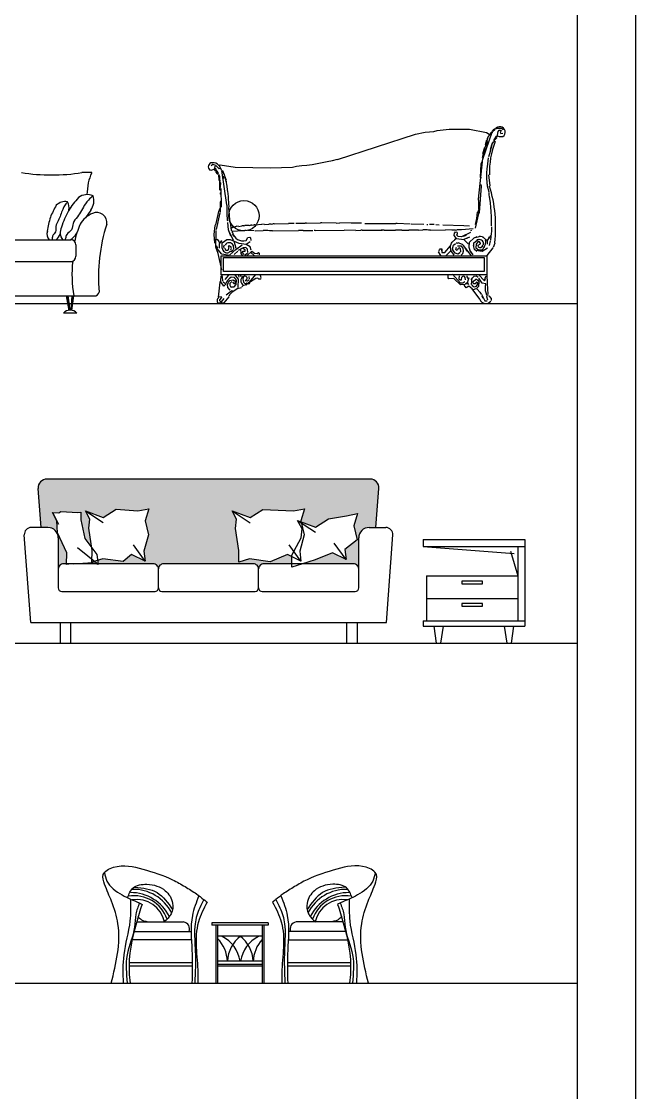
# Model space of a CAD drawing. Header units: inches. Extents: x 11 to 53.5, y 7.4 to 32.2.
# Drawn here: x 49.96 to 53.52, y 13.56 to 19.76 of the extents above; entities that cross this region are included whole.
import ezdxf

# ---------------------------------------------------------------- set-up
doc = ezdxf.new("R2010")
doc.units = ezdxf.units.IN
doc.header["$MEASUREMENT"] = 0
for name, color, linetype in [('02', 2, 'Continuous'), ('1', 1, 'Continuous'), ('8', 8, 'Continuous'), ('kadrbm', 4, 'Continuous')]:
    doc.layers.add(name, color=color, linetype=linetype)

# ---------------------------------------------------------------- blocks, each defined once
blk = doc.blocks.new('kadrbm')
at = {"layer": 'kadrbm', "color": 4}
blk.add_lwpolyline([(0, 0), (0, 24.7972), (21, 24.7972), (21, 0), (0, 0)], close=True, dxfattribs=at)
blk.add_lwpolyline([(20.6631, 0.3257), (20.6631, 24.4603), (0.3369, 24.4603), (0.3369, 0.3257), (20.6631, 0.3257)], dxfattribs=at)

msp = doc.modelspace()

# ---------------------------------------------------------------- hatches: boundary and pattern name
at = {"layer": '8'}
h = msp.add_hatch(dxfattribs=at)
h.set_pattern_fill('ANSI35,_O', color=256, scale=0.08)
h.set_pattern_definition([(45, (-37.314367, 23.850211), (-0.0141421356, 0.0141421356), []), (45, (-37.300225, 23.850211), (-0.0141421356, 0.0141421356), [0.025, -0.005, 0, -0.005])])
h.paths.add_polyline_path([(51.1852, 16.9236), (51.2885, 16.8841), (51.3634, 16.9323), (51.5405, 16.9229), (51.6046, 16.9354), (51.5825, 16.8648), (51.5834, 16.8612), (51.6677, 16.829), (51.7425, 16.8772), (51.8473, 16.8953), (51.9114, 16.9078), (51.8893, 16.8372), (51.9086, 16.7565), (51.838, 16.7008), (51.8456, 16.6427), (51.7669, 16.6814), (51.6668, 16.6394), (51.592, 16.6177), (51.59, 16.6171), (51.8882, 16.6171, -0.414214), (51.9182, 16.5871), (51.9182, 16.7671, -0.414214), (51.9782, 16.8271), (52.0182, 16.8271), (52.035, 17.0537, 0.434182), (51.9851, 17.1071), (50.1114, 17.1071, 0.434182), (50.0615, 17.0537), (50.0782, 16.8271), (50.1182, 16.8271, -0.414214), (50.1782, 16.7671), (50.1782, 16.5871, -0.414214), (50.2082, 16.6171), (50.2263, 16.6171), (50.2271, 16.681), (50.1741, 16.797), (50.1694, 16.8652), (50.1436, 16.9143), (50.1819, 16.9112), (50.1937, 16.9198), (50.2909, 16.9148), (50.3087, 16.9163), (50.3087, 16.8723), (50.3312, 16.7635), (50.3713, 16.7107), (50.355, 16.8224), (50.3608, 16.8749), (50.3349, 16.924), (50.4383, 16.8846), (50.5132, 16.9327), (50.6386, 16.9233), (50.7027, 16.9358), (50.6806, 16.8652), (50.7, 16.7845), (50.6741, 16.6909), (50.6817, 16.6328), (50.603, 16.6715), (50.5546, 16.6295), (50.4351, 16.6457), (50.4057, 16.6366), (50.4083, 16.6171), (50.7282, 16.6171, -0.414214), (50.7582, 16.5871, -0.414214), (50.7882, 16.6171), (51.3082, 16.6171, -0.414214), (51.3382, 16.5871, -0.414214), (51.3682, 16.6171), (51.53, 16.6171), (51.5306, 16.6585), (51.505, 16.6711), (51.4048, 16.6291), (51.2853, 16.6453), (51.2231, 16.6259), (51.2239, 16.6937), (51.2052, 16.8219), (51.211, 16.8745)])

# ---------------------------------------------------------------- linework, layer by layer
at = {"layer": '02'}
for p, q in [((51.795, 18.9577), (52.2471, 19.1037)), ((52.2471, 19.1037), (52.3033, 19.1147)), ((52.3033, 19.1147), (52.3533, 19.1198)), ((52.3533, 19.1198), (52.3734, 19.1255)), ((52.3734, 19.1255), (52.4414, 19.1323)), ((52.4414, 19.1323), (52.5593, 19.1322)), ((52.5593, 19.1322), (52.6589, 19.1125)), ((52.6362, 18.959), (52.693, 19.1219)), ((52.6589, 19.1125), (52.6727, 19.1043)), ((52.6643, 19.0784), (52.6726, 19.0963)), ((52.6849, 19.114), (52.6726, 19.0963)), ((52.6949, 19.1159), (52.6849, 19.114)), ((52.6909, 19.1119), (52.6849, 19.114)), ((52.6889, 19.116), (52.6909, 19.1119)), ((52.693, 19.1219), (52.7032, 19.1317)), ((52.695, 19.1199), (52.693, 19.1219)), ((52.7071, 19.1296), (52.695, 19.1199)), ((52.7172, 19.1355), (52.7032, 19.1317)), ((52.7112, 19.1336), (52.7273, 19.1393)), ((52.7472, 19.1369), (52.7172, 19.1355)), ((52.7204, 19.0855), (52.725, 19.1193)), ((52.725, 19.1193), (52.7311, 19.1272)), ((52.7311, 19.1272), (52.7391, 19.1271)), ((52.743, 19.121), (52.7369, 19.1151)), ((52.7369, 19.1151), (52.7407, 19.1071)), ((52.7391, 19.1271), (52.743, 19.121)), ((52.7407, 19.1071), (52.7527, 19.1089)), ((52.7551, 19.1288), (52.7472, 19.1369)), ((52.6344, 18.9691), (52.6685, 19.0884)), ((52.6517, 19.0447), (52.6602, 19.0705)), ((52.6575, 19.0326), (52.67, 19.0624)), ((52.6768, 18.9923), (52.6917, 19.044)), ((52.6812, 19.0162), (52.6938, 19.054)), ((52.6938, 19.05), (52.7, 19.0618)), ((52.7001, 19.0678), (52.7165, 19.0915)), ((52.706, 19.0617), (52.7001, 19.0678)), ((52.7041, 19.0698), (52.7183, 19.0815)), ((52.7165, 19.0915), (52.7225, 19.0934)), ((52.7225, 19.0934), (52.7324, 19.0892)), ((52.7324, 19.0892), (52.7524, 19.0909)), ((52.6368, 18.991), (52.6494, 19.0288)), ((52.6725, 18.9744), (52.6747, 18.9863)), ((52.6747, 18.9863), (52.6768, 18.9923)), ((51.0732, 18.9284), (51.0631, 18.9206)), ((51.0911, 18.9221), (51.0732, 18.9284)), ((51.0848, 18.9062), (51.087, 18.9182)), ((51.1107, 18.9038), (51.0911, 18.9221)), ((51.1226, 18.8956), (51.1091, 18.9238)), ((51.1111, 18.9237), (51.1151, 18.9257)), ((51.1151, 18.9257), (51.2028, 18.9121)), ((51.2028, 18.9121), (51.4065, 18.9086)), ((51.4065, 18.9086), (51.5345, 18.9123)), ((51.5345, 18.9123), (51.5585, 18.9179)), ((52.6122, 18.7277), (52.6363, 18.963)), ((52.6244, 18.8534), (52.6278, 18.9312)), ((52.6273, 18.9073), (52.6334, 18.9131)), ((52.6278, 18.9312), (52.6341, 18.9491)), ((52.6613, 18.9047), (52.6634, 18.9146)), ((52.6634, 18.9146), (52.6703, 18.9664)), ((51.0567, 18.8967), (51.0646, 18.8946)), ((51.0646, 18.8946), (51.0787, 18.9003)), ((51.0807, 18.9023), (51.0848, 18.9062)), ((51.0885, 18.8922), (51.0807, 18.9023)), ((51.0927, 18.9001), (51.0868, 18.9062)), ((51.0965, 18.892), (51.0885, 18.8922)), ((51.0924, 18.8841), (51.0927, 18.9001)), ((51.1002, 18.874), (51.0924, 18.8841)), ((51.1063, 18.8799), (51.0965, 18.892)), ((51.1001, 18.87), (51.1063, 18.8799)), ((51.1061, 18.8659), (51.1076, 18.8399)), ((51.1139, 18.8577), (51.1081, 18.8698)), ((51.1168, 18.9056), (51.1107, 18.9038)), ((51.1146, 18.7818), (51.1139, 18.8577)), ((51.155, 18.6952), (51.1245, 18.8935)), ((51.1245, 18.8935), (51.1285, 18.8935)), ((51.1285, 18.8935), (51.1495, 18.8371)), ((51.1377, 18.8473), (51.134, 18.8614)), ((51.1401, 18.8693), (51.1343, 18.8814)), ((51.1551, 18.8151), (51.142, 18.8612)), ((52.6283, 18.8493), (52.6244, 18.8534)), ((52.6601, 18.8407), (52.6607, 18.8727)), ((52.6607, 18.8727), (52.6608, 18.8787)), ((52.6608, 18.8787), (52.6613, 18.9047)), ((52.6795, 18.8044), (52.6726, 18.8685)), ((51.1076, 18.8399), (51.1175, 18.8317)), ((51.1147, 18.7858), (51.1193, 18.8197)), ((51.1173, 18.8237), (51.1153, 18.8218)), ((51.1193, 18.8197), (51.1173, 18.8237)), ((51.1229, 18.6857), (51.1207, 18.7897)), ((51.1532, 18.8211), (51.1514, 18.8311)), ((51.1603, 18.769), (51.1551, 18.8151)), ((52.6168, 18.6497), (52.6295, 18.8033)), ((52.6295, 18.8033), (52.6257, 18.8114)), ((52.662, 18.8307), (52.6601, 18.8407)), ((52.6617, 18.8167), (52.662, 18.8307)), ((52.6636, 18.8107), (52.6617, 18.8167)), ((52.6635, 18.8027), (52.6636, 18.8107)), ((52.6729, 18.7686), (52.6635, 18.8027)), ((51.1205, 18.7757), (51.1146, 18.7818)), ((51.1162, 18.7578), (51.1203, 18.7637)), ((51.1221, 18.7517), (51.1162, 18.7578)), ((51.1622, 18.763), (51.1603, 18.769)), ((51.1621, 18.755), (51.1622, 18.763)), ((51.1639, 18.747), (51.1621, 18.755)), ((51.1635, 18.721), (51.1639, 18.747)), ((52.6121, 18.7217), (52.6122, 18.7277)), ((52.6746, 18.7506), (52.6728, 18.7666)), ((52.6783, 18.7345), (52.6746, 18.7506)), ((52.6782, 18.7285), (52.6764, 18.7406)), ((52.6818, 18.7085), (52.6782, 18.7285)), ((50.366, 18.6633), (50.3349, 18.6195)), ((51.1084, 18.656), (51.1147, 18.6759)), ((51.1173, 18.7098), (51.1214, 18.7157)), ((51.1183, 18.6519), (51.1173, 18.7098)), ((51.1188, 18.6818), (51.1229, 18.6857)), ((51.1569, 18.6892), (51.155, 18.6952)), ((51.1561, 18.6432), (51.1568, 18.6832)), ((51.1568, 18.6832), (51.1569, 18.6892)), ((51.1653, 18.713), (51.1635, 18.721)), ((51.1651, 18.697), (51.1653, 18.713)), ((51.1669, 18.689), (51.1651, 18.697)), ((51.1666, 18.673), (51.1669, 18.689)), ((51.1684, 18.659), (51.1666, 18.673)), ((52.6151, 18.6657), (52.609, 18.6598)), ((52.612, 18.7157), (52.6112, 18.6698)), ((52.6112, 18.6698), (52.6151, 18.6657)), ((52.6121, 18.7217), (52.612, 18.7157)), ((52.6817, 18.7005), (52.6818, 18.7085)), ((52.6834, 18.6845), (52.6817, 18.7005)), ((52.6832, 18.6725), (52.6834, 18.6845)), ((52.685, 18.6645), (52.6832, 18.6725)), ((52.6847, 18.6445), (52.685, 18.6645)), ((51.0932, 18.5864), (51.1084, 18.656)), ((51.0946, 18.5524), (51.1163, 18.6479)), ((51.1575, 18.6052), (51.1561, 18.6432)), ((51.1594, 18.5992), (51.1575, 18.6052)), ((51.1715, 18.607), (51.1684, 18.659)), ((51.1733, 18.599), (51.1715, 18.607)), ((52.5937, 18.5802), (52.6001, 18.608)), ((52.5953, 18.5601), (52.6147, 18.6437)), ((52.6001, 18.608), (52.6022, 18.614)), ((52.6022, 18.614), (52.6046, 18.6339)), ((52.6046, 18.6339), (52.6069, 18.6519)), ((52.609, 18.6598), (52.6068, 18.6459)), ((52.6147, 18.6437), (52.6168, 18.6497)), ((52.6866, 18.6365), (52.6847, 18.6445)), ((52.6863, 18.6245), (52.6866, 18.6365)), ((52.688, 18.6065), (52.6863, 18.6245)), ((52.6878, 18.5945), (52.688, 18.6065)), ((51.0801, 18.5227), (51.087, 18.5745)), ((51.087, 18.5745), (51.0932, 18.5864)), ((51.0908, 18.4505), (51.0925, 18.5464)), ((51.1645, 18.5492), (51.1593, 18.5932)), ((51.1778, 18.513), (51.1645, 18.5492)), ((51.1934, 18.4887), (51.1664, 18.5451)), ((51.1732, 18.593), (51.1785, 18.5489)), ((51.1785, 18.5489), (51.1844, 18.5428)), ((51.1786, 18.5589), (51.1968, 18.5666)), ((51.1844, 18.5428), (51.1842, 18.5328)), ((51.1847, 18.5628), (51.2108, 18.5703)), ((51.1863, 18.5428), (51.2163, 18.5443)), ((51.2228, 18.5701), (51.2108, 18.5703)), ((51.2163, 18.5443), (51.2583, 18.5455)), ((51.2228, 18.5701), (51.2408, 18.5738)), ((51.2528, 18.5736), (51.2408, 18.5738)), ((51.2528, 18.5736), (51.2589, 18.5755)), ((51.2663, 18.5454), (51.2583, 18.5455)), ((51.2828, 18.5751), (51.2589, 18.5755)), ((51.3123, 18.5446), (51.2763, 18.5452)), ((51.2828, 18.5751), (51.2908, 18.5769)), ((51.2988, 18.5768), (51.2908, 18.5769)), ((51.2988, 18.5768), (51.3109, 18.5786)), ((51.3168, 18.5785), (51.3109, 18.5786)), ((51.3168, 18.5785), (51.3569, 18.5818)), ((51.3183, 18.5445), (51.3642, 18.5457)), ((51.3728, 18.5815), (51.3569, 18.5818)), ((51.3862, 18.5453), (51.3642, 18.5457)), ((51.3728, 18.5815), (51.3969, 18.5831)), ((51.3922, 18.5452), (51.3862, 18.5453)), ((51.4022, 18.545), (51.3922, 18.5452)), ((51.4108, 18.5828), (51.3969, 18.5831)), ((51.4082, 18.5449), (51.4022, 18.545)), ((51.4182, 18.5447), (51.4082, 18.5449)), ((51.4108, 18.5828), (51.4209, 18.5846)), ((51.4182, 18.5447), (51.57, 18.5461)), ((51.4288, 18.5845), (51.4209, 18.5846)), ((51.4288, 18.5845), (51.5108, 18.5871)), ((51.5248, 18.5868), (51.5108, 18.5871)), ((51.5448, 18.5865), (51.5248, 18.5868)), ((51.5548, 18.5883), (51.6088, 18.5894)), ((51.596, 18.5456), (51.57, 18.5461)), ((51.596, 18.5456), (51.652, 18.5466)), ((51.6148, 18.5892), (51.6088, 18.5894)), ((51.6148, 18.5892), (51.6967, 18.5898)), ((51.666, 18.5464), (51.66, 18.5465)), ((51.666, 18.5464), (51.8338, 18.5475)), ((51.7047, 18.5897), (51.6967, 18.5898)), ((51.7866, 18.5882), (51.7047, 18.5897)), ((51.7866, 18.5882), (51.8086, 18.5899)), ((51.8745, 18.5887), (51.8086, 18.5899)), ((51.9017, 18.5463), (51.8338, 18.5475)), ((51.8905, 18.5884), (51.8745, 18.5887)), ((51.9045, 18.5882), (51.8905, 18.5884)), ((51.9017, 18.5463), (51.9297, 18.5478)), ((51.9344, 18.5877), (51.9045, 18.5882)), ((51.9377, 18.5476), (51.9297, 18.5478)), ((51.9377, 18.5476), (52.0536, 18.5476)), ((51.9544, 18.5873), (52.1322, 18.5862)), ((52.0656, 18.5474), (52.0476, 18.5477)), ((52.0656, 18.5474), (52.1315, 18.5483)), ((52.1675, 18.5476), (52.1315, 18.5483)), ((52.1402, 18.5861), (52.1322, 18.5862)), ((52.2161, 18.5827), (52.1402, 18.5861)), ((52.1675, 18.5476), (52.2075, 18.5489)), ((52.2634, 18.548), (52.2075, 18.5489)), ((52.296, 18.5814), (52.2221, 18.5826)), ((52.2634, 18.548), (52.2894, 18.5495)), ((52.3154, 18.549), (52.2894, 18.5495)), ((52.3179, 18.579), (52.3119, 18.5791)), ((52.3214, 18.5489), (52.3154, 18.549)), ((52.3334, 18.5487), (52.3214, 18.5489)), ((52.3559, 18.5803), (52.3279, 18.5808)), ((52.3334, 18.5487), (52.4213, 18.5492)), ((52.3838, 18.5778), (52.3638, 18.5782)), ((52.5276, 18.5733), (52.4058, 18.5774)), ((52.4572, 18.5486), (52.4213, 18.5492)), ((52.4712, 18.5483), (52.4572, 18.5486)), ((52.477, 18.5382), (52.4709, 18.5303)), ((52.4792, 18.5482), (52.4712, 18.5483)), ((52.4792, 18.5482), (52.4872, 18.55)), ((52.5132, 18.5496), (52.4872, 18.55)), ((52.5813, 18.5564), (52.5132, 18.5496)), ((52.5595, 18.5708), (52.5276, 18.5733)), ((52.571, 18.5426), (52.5691, 18.5486)), ((52.6867, 18.5306), (52.6888, 18.5385)), ((52.6874, 18.5725), (52.6878, 18.5945)), ((52.6888, 18.5385), (52.6891, 18.5545)), ((52.6891, 18.5545), (52.6892, 18.5605)), ((52.6892, 18.5605), (52.6893, 18.5665)), ((49.6554, 18.4923), (50.2499, 18.4923)), ((51.0853, 18.4746), (51.0801, 18.5227)), ((51.0911, 18.4685), (51.0853, 18.4746)), ((51.0936, 18.4924), (51.0976, 18.4964)), ((51.0976, 18.4964), (51.1074, 18.4822)), ((51.1074, 18.4822), (51.1092, 18.4742)), ((51.1111, 18.4682), (51.1254, 18.4879)), ((51.1233, 18.4819), (51.1252, 18.4719)), ((51.1535, 18.4914), (51.1272, 18.4719)), ((51.1755, 18.493), (51.1535, 18.4914)), ((51.225, 18.4702), (51.1755, 18.493)), ((51.1978, 18.5106), (51.188, 18.5248)), ((51.2086, 18.4425), (51.1973, 18.4846)), ((51.2653, 18.4875), (51.2756, 18.5053)), ((51.267, 18.4674), (51.2892, 18.483)), ((51.2756, 18.5053), (51.2876, 18.507)), ((51.2876, 18.507), (51.2916, 18.503)), ((51.2916, 18.503), (51.2933, 18.489)), ((52.4559, 18.4727), (52.46, 18.4786)), ((52.46, 18.4786), (52.4783, 18.4962)), ((52.4709, 18.5303), (52.4687, 18.5164)), ((52.4687, 18.5164), (52.4824, 18.5002)), ((52.4824, 18.5002), (52.4722, 18.4924)), ((52.4844, 18.5001), (52.5262, 18.4934)), ((52.4946, 18.512), (52.4847, 18.5201)), ((52.4879, 18.4721), (52.4939, 18.474)), ((52.5197, 18.4656), (52.4939, 18.474)), ((52.5125, 18.5096), (52.4946, 18.512)), ((52.5649, 18.5347), (52.5125, 18.5096)), ((52.5246, 18.5134), (52.5426, 18.5191)), ((52.5262, 18.4934), (52.5537, 18.467)), ((52.5282, 18.4954), (52.5624, 18.5088)), ((52.5383, 18.4992), (52.5503, 18.503)), ((52.5574, 18.4469), (52.5599, 18.4788)), ((52.5843, 18.5024), (52.5599, 18.4788)), ((52.6024, 18.5101), (52.5843, 18.5024)), ((52.5854, 18.4524), (52.5858, 18.4744)), ((52.5858, 18.4744), (52.6122, 18.4959)), ((52.5924, 18.5062), (52.6104, 18.5099)), ((52.6079, 18.48), (52.5977, 18.4662)), ((52.6021, 18.4941), (52.6102, 18.4959)), ((52.6159, 18.4819), (52.6079, 18.48)), ((52.6104, 18.5099), (52.6164, 18.5118)), ((52.6238, 18.4737), (52.6159, 18.4819)), ((52.6244, 18.5117), (52.6164, 18.5118)), ((52.6324, 18.5095), (52.6244, 18.5117)), ((52.6324, 18.5095), (52.6364, 18.5095)), ((52.6364, 18.5095), (52.662, 18.487)), ((52.6516, 18.4672), (52.6539, 18.4832)), ((52.652, 18.4892), (52.6561, 18.4951)), ((52.6539, 18.4832), (52.652, 18.4892)), ((52.662, 18.487), (52.6824, 18.5147)), ((52.6636, 18.467), (52.6639, 18.485)), ((52.6681, 18.4929), (52.6764, 18.5108)), ((52.6755, 18.4588), (52.6819, 18.4867)), ((52.684, 18.4907), (52.6867, 18.5306)), ((52.6993, 18.4504), (52.7077, 18.4743)), ((50.2799, 18.4623), (50.2799, 18.397)), ((51.1041, 18.4123), (51.0908, 18.4505)), ((51.1261, 18.41), (51.0948, 18.4465)), ((51.1027, 18.4443), (51.0949, 18.4565)), ((51.0986, 18.4404), (51.1008, 18.4484)), ((51.1245, 18.3181), (51.1041, 18.4123)), ((51.1127, 18.4442), (51.1111, 18.4682)), ((51.1252, 18.4719), (51.1247, 18.444)), ((51.1368, 18.4537), (51.141, 18.4636)), ((51.1387, 18.4437), (51.1368, 18.4537)), ((51.1629, 18.4573), (51.1667, 18.4492)), ((51.1662, 18.4192), (51.1764, 18.4291)), ((51.172, 18.4052), (51.2065, 18.4365)), ((51.1803, 18.423), (51.1743, 18.4251)), ((51.1904, 18.4328), (51.1803, 18.423)), ((51.1909, 18.4608), (51.1925, 18.4368)), ((51.2183, 18.4263), (51.196, 18.4067)), ((51.2065, 18.4365), (51.2429, 18.4639)), ((51.2446, 18.4439), (51.2204, 18.4303)), ((51.2669, 18.4654), (51.225, 18.4702)), ((51.2325, 18.4401), (51.236, 18.412)), ((51.236, 18.412), (51.2438, 18.4019)), ((51.2441, 18.4179), (51.2462, 18.4258)), ((51.2539, 18.4077), (51.2441, 18.4179)), ((51.2604, 18.4336), (51.2446, 18.4439)), ((51.2462, 18.4258), (51.2602, 18.4256)), ((51.2646, 18.4475), (51.2486, 18.4458)), ((51.2579, 18.4057), (51.274, 18.4154)), ((51.2602, 18.4256), (51.2604, 18.4336)), ((51.2744, 18.4373), (51.2646, 18.4475)), ((51.2886, 18.4511), (51.2669, 18.4654)), ((51.2718, 18.4014), (51.2982, 18.4269)), ((51.2761, 18.4193), (51.2744, 18.4373)), ((51.2943, 18.433), (51.2886, 18.4511)), ((51.3117, 18.4007), (51.2941, 18.419)), ((51.2982, 18.4269), (51.314, 18.4147)), ((51.314, 18.4147), (51.3299, 18.4124)), ((51.3299, 18.4124), (51.338, 18.4182)), ((51.338, 18.4182), (51.342, 18.4142)), ((51.342, 18.4142), (51.3418, 18.4062)), ((52.3791, 18.4221), (52.3927, 18.4018)), ((52.3812, 18.426), (52.3853, 18.4339)), ((52.3853, 18.4339), (52.3894, 18.4399)), ((52.3894, 18.4399), (52.3994, 18.4397)), ((52.3994, 18.4397), (52.399, 18.4197)), ((52.399, 18.4197), (52.417, 18.4194)), ((52.401, 18.4197), (52.3993, 18.4337)), ((52.417, 18.4194), (52.4496, 18.4568)), ((52.4247, 18.4013), (52.4511, 18.4288)), ((52.4496, 18.4568), (52.4538, 18.4667)), ((52.4512, 18.4308), (52.4496, 18.4528)), ((52.4511, 18.4288), (52.4687, 18.4025)), ((52.4538, 18.4667), (52.4559, 18.4727)), ((52.4613, 18.4406), (52.4677, 18.4605)), ((52.469, 18.4225), (52.4613, 18.4406)), ((52.4769, 18.4144), (52.4632, 18.4346)), ((52.4677, 18.4605), (52.4778, 18.4703)), ((52.4948, 18.41), (52.4769, 18.4144)), ((52.4812, 18.4363), (52.4835, 18.4502)), ((52.4852, 18.4322), (52.4812, 18.4363)), ((52.4879, 18.4721), (52.4819, 18.4722)), ((52.4891, 18.4301), (52.4852, 18.4322)), ((52.4933, 18.442), (52.4891, 18.4301)), ((52.5136, 18.4557), (52.4896, 18.4561)), ((52.5014, 18.4459), (52.4933, 18.442)), ((52.5049, 18.4179), (52.4948, 18.41)), ((52.5073, 18.4398), (52.5014, 18.4459)), ((52.509, 18.4218), (52.5073, 18.4398)), ((52.5107, 18.4038), (52.5208, 18.4136)), ((52.5233, 18.4435), (52.5136, 18.4557)), ((52.5256, 18.4595), (52.5197, 18.4656)), ((52.5208, 18.4136), (52.525, 18.4255)), ((52.525, 18.4255), (52.5233, 18.4435)), ((52.5705, 18.3987), (52.5256, 18.4595)), ((52.547, 18.4271), (52.5334, 18.4493)), ((52.5669, 18.4188), (52.5574, 18.4469)), ((52.5806, 18.4046), (52.5611, 18.4329)), ((52.5891, 18.4364), (52.5835, 18.4584)), ((52.6029, 18.4241), (52.5891, 18.4364)), ((52.6329, 18.4236), (52.595, 18.4303)), ((52.5977, 18.4662), (52.5973, 18.4462)), ((52.5973, 18.4462), (52.6111, 18.434)), ((52.6096, 18.462), (52.6237, 18.4697)), ((52.6114, 18.45), (52.6096, 18.462)), ((52.6111, 18.434), (52.6331, 18.4336)), ((52.6193, 18.4458), (52.6114, 18.45)), ((52.6253, 18.4457), (52.6193, 18.4458)), ((52.6237, 18.4697), (52.6238, 18.4737)), ((52.6334, 18.4516), (52.6253, 18.4457)), ((52.6313, 18.4496), (52.6376, 18.4635)), ((52.6632, 18.4431), (52.6329, 18.4236)), ((52.6331, 18.4336), (52.6392, 18.4395)), ((52.6355, 18.4575), (52.6334, 18.4516)), ((52.6392, 18.4395), (52.6516, 18.4672)), ((52.6453, 18.4474), (52.6495, 18.4593)), ((52.6625, 18.4011), (52.6972, 18.4465)), ((49.6439, 18.367), (50.2614, 18.367)), ((51.1218, 18.2902), (51.1218, 18.3994)), ((51.1218, 18.3994), (52.6608, 18.3994)), ((51.1699, 18.4012), (51.1261, 18.41)), ((51.1342, 18.3084), (51.1342, 18.3903)), ((51.1342, 18.3903), (52.6456, 18.3903)), ((52.6456, 18.3903), (52.6456, 18.3084)), ((52.6608, 18.3994), (52.6608, 18.2902)), ((52.6608, 18.2902), (51.1218, 18.2902)), ((51.1297, 18.276), (51.126, 18.2901)), ((52.6456, 18.3084), (51.1342, 18.3084)), ((51.2215, 18.2644), (51.1999, 18.2908)), ((51.2397, 18.2801), (51.2319, 18.2902)), ((51.2851, 18.2473), (51.3218, 18.2907)), ((52.4364, 18.2712), (52.4368, 18.2912)), ((52.5078, 18.242), (52.4608, 18.2928)), ((52.6126, 18.2921), (52.6459, 18.2556)), ((52.6636, 18.2393), (52.6625, 18.2912)), ((51.1057, 18.1606), (51.1152, 18.2463)), ((51.1152, 18.2463), (51.1194, 18.2562)), ((51.1368, 18.2239), (51.1193, 18.2482)), ((51.1194, 18.2562), (51.1219, 18.2842)), ((51.1313, 18.252), (51.1297, 18.276)), ((51.1431, 18.2398), (51.1333, 18.248)), ((51.1429, 18.2298), (51.1368, 18.2239)), ((51.1574, 18.2576), (51.1429, 18.2298)), ((51.1455, 18.2618), (51.1659, 18.2874)), ((51.1574, 18.2576), (51.1675, 18.2654)), ((51.159, 18.2336), (51.1611, 18.2395)), ((51.1607, 18.2155), (51.159, 18.2336)), ((51.1611, 18.2395), (51.1632, 18.2475)), ((51.1632, 18.2475), (51.1714, 18.2573)), ((51.1797, 18.2752), (51.1675, 18.2654)), ((51.1714, 18.2573), (51.1894, 18.261)), ((51.1977, 18.2748), (51.1797, 18.2752)), ((51.1894, 18.261), (51.1993, 18.2548)), ((51.1967, 18.2209), (51.2089, 18.2327)), ((51.2094, 18.2586), (51.1977, 18.2748)), ((51.2089, 18.2327), (51.2094, 18.2586)), ((51.2207, 18.2185), (51.2215, 18.2644)), ((51.2257, 18.2763), (51.2238, 18.2864)), ((51.2488, 18.228), (51.2407, 18.2201)), ((51.2568, 18.2278), (51.2488, 18.228)), ((51.2657, 18.2796), (51.2538, 18.2838)), ((51.3214, 18.2687), (51.2608, 18.2298)), ((51.2613, 18.2557), (51.2714, 18.2656)), ((51.2732, 18.2535), (51.2613, 18.2557)), ((51.271, 18.2416), (51.2629, 18.2357)), ((51.2716, 18.2735), (51.2657, 18.2796)), ((51.2809, 18.2354), (51.271, 18.2416)), ((51.2714, 18.2656), (51.2716, 18.2735)), ((51.2813, 18.2614), (51.2732, 18.2535)), ((51.2889, 18.2393), (51.277, 18.2435)), ((51.2811, 18.2454), (51.2809, 18.2354)), ((51.2817, 18.2794), (51.2834, 18.2653)), ((51.3335, 18.2705), (51.3214, 18.2687)), ((51.3393, 18.2644), (51.3335, 18.2705)), ((51.3493, 18.2642), (51.3393, 18.2644)), ((51.3534, 18.2681), (51.3493, 18.2642)), ((51.3535, 18.2721), (51.3497, 18.2862)), ((52.4403, 18.2671), (52.4364, 18.2712)), ((52.4683, 18.2686), (52.4403, 18.2671)), ((52.5077, 18.232), (52.4683, 18.2686)), ((52.5006, 18.2841), (52.4983, 18.2661)), ((52.4983, 18.2661), (52.5061, 18.26)), ((52.5061, 18.26), (52.5141, 18.2599)), ((52.5337, 18.2335), (52.5077, 18.232)), ((52.5218, 18.2417), (52.5078, 18.242)), ((52.5141, 18.2599), (52.5144, 18.2758)), ((52.5319, 18.2495), (52.5218, 18.2417)), ((52.5413, 18.2134), (52.5296, 18.2296)), ((52.5361, 18.2615), (52.5344, 18.2735)), ((52.5357, 18.2375), (52.5438, 18.2433)), ((52.5479, 18.2473), (52.5436, 18.2334)), ((52.5445, 18.2833), (52.5444, 18.2773)), ((52.5444, 18.2773), (52.5503, 18.2692)), ((52.5556, 18.2312), (52.5479, 18.2473)), ((52.55, 18.2512), (52.5583, 18.2731)), ((52.5681, 18.2629), (52.5865, 18.2826)), ((52.5723, 18.2728), (52.5696, 18.2329)), ((52.5817, 18.2407), (52.5819, 18.2507)), ((52.5857, 18.2366), (52.5817, 18.2407)), ((52.5819, 18.2507), (52.5961, 18.2644)), ((52.6004, 18.2823), (52.5824, 18.2806)), ((52.5917, 18.2365), (52.5857, 18.2366)), ((52.5998, 18.2464), (52.5917, 18.2365)), ((52.5961, 18.2644), (52.6001, 18.2643)), ((52.6077, 18.2422), (52.5998, 18.2464)), ((52.6099, 18.2542), (52.6001, 18.2643)), ((52.6103, 18.2742), (52.6004, 18.2823)), ((52.6061, 18.2602), (52.6139, 18.2501)), ((52.6139, 18.2501), (52.6114, 18.2222)), ((52.6337, 18.2418), (52.6142, 18.2701)), ((52.6536, 18.2374), (52.6337, 18.2418)), ((52.6459, 18.2556), (52.6523, 18.2754)), ((52.648, 18.2575), (52.6521, 18.2674)), ((52.6523, 18.2754), (52.6564, 18.2833)), ((52.6533, 18.2195), (52.6536, 18.2374)), ((52.6685, 18.1772), (52.6636, 18.2393)), ((49.5195, 18.167), (50.3858, 18.167)), ((50.2232, 18.167), (50.2394, 18.0839)), ((50.2276, 18.167), (50.2411, 18.0842)), ((50.2327, 18.167), (50.2444, 18.0846)), ((50.2561, 18.167), (50.2498, 18.0845)), ((50.2609, 18.167), (50.2521, 18.0843)), ((50.2659, 18.167), (50.2554, 18.0838)), ((51.1499, 18.1738), (51.1824, 18.1992)), ((51.1744, 18.2013), (51.1607, 18.2155)), ((51.1678, 18.1655), (51.1719, 18.1754)), ((51.1719, 18.1754), (51.1882, 18.1931)), ((51.1807, 18.2192), (51.1967, 18.2209)), ((51.1824, 18.1992), (51.1863, 18.1951)), ((51.1882, 18.1931), (51.2206, 18.2145)), ((51.2206, 18.2145), (51.2245, 18.2124)), ((51.2245, 18.2124), (51.2386, 18.2162)), ((52.5555, 18.2232), (52.5413, 18.2134)), ((52.5752, 18.2088), (52.5555, 18.2232)), ((52.6201, 18.1481), (52.5752, 18.2088)), ((52.5831, 18.2047), (52.5992, 18.2104)), ((52.6114, 18.2222), (52.6012, 18.2104)), ((52.6012, 18.2104), (52.6247, 18.184)), ((52.6286, 18.1779), (52.6208, 18.1901)), ((52.6286, 18.1779), (52.6479, 18.1396)), ((52.6381, 18.1518), (52.6324, 18.1659)), ((52.6529, 18.1975), (52.6531, 18.2095)), ((52.6605, 18.1734), (52.6529, 18.1975)), ((52.6531, 18.2095), (52.6533, 18.2195)), ((52.6624, 18.1673), (52.6583, 18.1634)), ((52.6644, 18.1693), (52.6586, 18.1774)), ((52.6684, 18.1712), (52.6644, 18.1693)), ((52.6724, 18.1672), (52.6861, 18.1529)), ((51.1372, 18.128), (51.1031, 18.1246)), ((51.1218, 18.1623), (51.1077, 18.1605)), ((51.1134, 18.1384), (51.1135, 18.1444)), ((51.1252, 18.1282), (51.1134, 18.1384)), ((51.1135, 18.1444), (51.1257, 18.1582)), ((51.1257, 18.1582), (51.1218, 18.1623)), ((51.1232, 18.1323), (51.1396, 18.152)), ((51.1657, 18.1615), (51.1372, 18.128)), ((52.6479, 18.1396), (52.6619, 18.1394)), ((52.6583, 18.1634), (52.664, 18.1453)), ((52.6861, 18.1529), (52.6859, 18.141)), ((50.2849, 18.067), (50.2087, 18.067)), ((50.0782, 16.8271), (50.0615, 17.0537)), ((51.9851, 17.1071), (50.1114, 17.1071)), ((52.0182, 16.8271), (52.035, 17.0537)), ((50.1436, 16.9143), (50.1802, 16.8458)), ((50.3349, 16.924), (50.4383, 16.8555)), ((51.1852, 16.9236), (51.2885, 16.8551)), ((51.5643, 16.8685), (51.6677, 16.8)), ((50.1182, 16.8271), (50.0211, 16.8271)), ((51.9782, 16.8271), (52.0754, 16.8271)), ((50.0182, 16.2771), (49.9811, 16.7844)), ((52.0782, 16.2771), (52.1154, 16.7844)), ((50.4088, 16.6132), (50.2898, 16.7102)), ((50.6817, 16.6328), (50.6127, 16.7264)), ((51.5837, 16.6323), (51.5147, 16.726)), ((51.8456, 16.6427), (51.7766, 16.7363)), ((52.2913, 16.7171), (52.8184, 16.676)), ((52.7979, 16.6896), (52.8402, 16.5471)), ((50.0182, 16.2771), (52.0782, 16.2771)), ((50.1882, 16.2771), (50.1882, 16.1571)), ((50.2482, 16.2771), (50.2482, 16.1571)), ((51.8482, 16.2771), (51.8482, 16.1571)), ((51.9082, 16.2771), (51.9082, 16.1571)), ((50.6328, 14.5441), (50.9042, 14.5441)), ((51.0664, 14.5401), (51.0664, 14.5261)), ((51.3927, 14.5401), (51.0664, 14.5401)), ((51.3927, 14.5261), (51.0664, 14.5261)), ((51.0904, 14.5261), (51.0904, 14.1901)), ((51.1009, 14.5261), (51.1009, 14.1901)), ((51.3582, 14.5261), (51.3582, 14.1901)), ((51.3687, 14.5261), (51.3687, 14.1901)), ((51.3927, 14.5401), (51.3927, 14.5261)), ((51.8264, 14.5441), (51.555, 14.5441)), ((50.6165, 14.4883), (50.9475, 14.4883)), ((51.3582, 14.4622), (51.1007, 14.4622)), ((51.8426, 14.4883), (51.5117, 14.4883)), ((50.949, 14.4408), (50.6056, 14.4405)), ((51.5101, 14.4408), (51.8535, 14.4405)), ((50.5879, 14.2901), (50.9536, 14.2901)), ((50.5885, 14.3101), (50.9536, 14.3101)), ((51.3582, 14.3165), (51.1009, 14.3165)), ((51.1009, 14.3001), (51.3582, 14.3001)), ((51.1009, 14.2901), (51.3582, 14.2901)), ((51.5055, 14.3101), (51.8707, 14.3101)), ((51.5055, 14.2901), (51.8713, 14.2901))]:
    msp.add_line(p, q, dxfattribs=at)
for points in [[(50.3349, 16.924), (50.4383, 16.8846), (50.5132, 16.9327), (50.6386, 16.9233), (50.7027, 16.9358), (50.6806, 16.8652), (50.7, 16.7845), (50.6741, 16.6909), (50.6817, 16.6328), (50.603, 16.6715), (50.5546, 16.6295), (50.4351, 16.6457), (50.3728, 16.6263), (50.3737, 16.6941), (50.355, 16.8224), (50.3608, 16.8749), (50.3349, 16.924)], [(51.1852, 16.9236), (51.2885, 16.8841), (51.3634, 16.9323), (51.5405, 16.9229), (51.6046, 16.9354), (51.5825, 16.8648), (51.6019, 16.7841), (51.5761, 16.6905), (51.5837, 16.6323), (51.505, 16.6711), (51.4048, 16.6291), (51.2853, 16.6453), (51.2231, 16.6259), (51.2239, 16.6937), (51.2052, 16.8219), (51.211, 16.8745), (51.1852, 16.9236)], [(50.1436, 16.9143), (50.1819, 16.9112), (50.1937, 16.9198), (50.2909, 16.9148), (50.3087, 16.9163), (50.3087, 16.8723), (50.3312, 16.7635), (50.4012, 16.6713), (50.4088, 16.6132), (50.3753, 16.6222), (50.2641, 16.6159), (50.2536, 16.6173), (50.2263, 16.6132), (50.2271, 16.681), (50.1741, 16.797), (50.1694, 16.8652), (50.1436, 16.9143)], [(51.5643, 16.8685), (51.6677, 16.829), (51.7425, 16.8772), (51.8473, 16.8953), (51.9114, 16.9078), (51.8893, 16.8372), (51.9086, 16.7565), (51.838, 16.7008), (51.8456, 16.6427), (51.7669, 16.6814), (51.6668, 16.6394), (51.592, 16.6177), (51.5298, 16.5983), (51.5307, 16.6661), (51.5843, 16.7668), (51.5901, 16.8194), (51.5643, 16.8685)]]:
    msp.add_lwpolyline(points, dxfattribs=at)
for points in [[(50.1782, 16.7671), (50.1782, 16.4771, 0.414214), (50.1982, 16.4571), (50.7382, 16.4571, 0.414214), (50.7582, 16.4771), (50.7582, 16.5871, 0.414214), (50.7282, 16.6171), (50.2082, 16.6171, 0.414214), (50.1782, 16.5871)], [(51.3382, 16.4771, 0.414214), (51.3582, 16.4571), (51.8982, 16.4571, 0.414214), (51.9182, 16.4771), (51.9182, 16.7671)], [(50.7582, 16.4771, 0.414214), (50.7782, 16.4571), (51.3182, 16.4571, 0.414214), (51.3382, 16.4771), (51.3382, 16.5871, 0.414214), (51.3082, 16.6171), (50.7882, 16.6171, 0.414214), (50.7582, 16.5871)], [(51.9182, 16.5871, 0.414214), (51.8882, 16.6171), (51.3682, 16.6171, 0.414214), (51.3382, 16.5871)]]:
    msp.add_lwpolyline(points, format="xyb", dxfattribs=at)
for points in [[(52.5157, 16.5021), (52.6357, 16.5021), (52.6357, 16.5171), (52.5157, 16.5171)], [(52.5157, 16.3721), (52.6357, 16.3721), (52.6357, 16.3871), (52.5157, 16.3871)]]:
    msp.add_lwpolyline(points, close=True, dxfattribs=at)
msp.add_circle((51.2534, 18.6314), 0.0878, dxfattribs=at)
for centre, radius, start, end in [((52.7349, 19.1152), 0.032, 305.8699, 146.99462), ((53.1744, 18.8817), 0.4994, 158.97792, 181.50936), ((51.071, 18.9144), 0.024, 93.39871, 231.12502), ((51.0746, 18.8944), 0.044, 40.42367, 96.43141), ((51.4682, 20.1543), 1.2386, 274.17771, 285.27497), ((50.1401, 20.0103), 1.1427, 261.15818, 278.82099), ((50.3416, 18.6173), 0.2652, 83.46286, 95.69057), ((50.6433, 18.7549), 0.2993, 155.14188, 167.13496), ((54.6556, 18.3182), 4.3334, 173.32917, 174.23137), ((51.8761, 18.5647), 0.8351, 353.79318, 16.61464), ((50.3467, 18.6631), 0.0907, 68.68819, 124.92938), ((50.2921, 18.7185), 0.0922, 323.19121, 18.3312), ((50.2182, 18.6413), 0.0725, 79.34913, 135.59032), ((50.1671, 18.6768), 0.0738, 350.55851, 28.99214), ((50.4278, 18.5154), 0.1395, 112.01287, 151.52204), ((50.4001, 18.5911), 0.059, 351.77911, 114.62774), ((50.165, 18.5261), 0.0528, 162.67917, 219.78078), ((50.2548, 18.534), 0.066, 152.01824, 219.07485), ((50.7623, 18.377), 0.501, 155.85537, 167.88917), ((51.4147, 18.2779), 1.0036, 162.32045, 185.03105), ((52.4829, 18.5281), 0.00799, 283.03624, 119.96376), ((50.1185, 18.5494), 0.0738, 309.27969, 342.78784), ((50.2031, 18.5733), 0.0922, 298.61875, 332.1269), ((50.2499, 18.4623), 0.03, 0, 90), ((51.1667, 18.4492), 0.026, 25.56505, 150.69924), ((51.2504, 18.5516), 0.0659, 195.8584, 283.03624), ((52.6177, 18.4698), 0.024, 342.30076, 106.10273), ((51.1587, 18.4493), 0.032, 189.00798, 283.93142), ((51.1546, 18.4434), 0.012, 179, 25.56505), ((51.1666, 18.4432), 0.014, 319.19443, 104.9454), ((50.2499, 18.397), 0.03, 270, 0), ((51.0099, 18.292), 0.7525, 174.09956, 189.55589), ((51.1869, 18.2331), 0.016, 103.03624, 245.80141), ((51.1972, 18.2469), 0.00799, 170.8699, 74.96376), ((51.2653, 18.2557), 0.03, 124.53768, 234.30485), ((51.2814, 18.2634), 0.034, 136.1211, 249.55996), ((52.5243, 18.2717), 0.00999, 10.30993, 157.19859), ((52.5897, 18.2386), 0.018, 195.69924, 11.52881), ((50.3858, 18.197), 0.03, 270, 346.21722), ((51.1174, 18.1404), 0.02, 119.96376, 227.81408), ((52.6542, 18.1595), 0.036, 198.44003, 322.74616), ((50.2468, 18.0354), 0.0495, 39.73707, 140.26293), ((50.1114, 17.0571), 0.05, 90, 183.87852), ((51.9851, 17.0571), 0.05, 356.12148, 90), ((50.0211, 16.7871), 0.04, 90, 183.87852), ((50.1182, 16.7671), 0.06, 0, 90), ((51.9782, 16.7671), 0.06, 90, 180), ((52.0754, 16.7871), 0.04, 356.12148, 90), ((50.6179, 14.4942), 0.2015, 19.28213, 99.4438), ((50.5967, 14.4619), 0.2523, 26.81433, 90.25457), ((50.6131, 14.4837), 0.2493, 27.17437, 91.58804), ((51.8461, 14.4837), 0.2493, 88.41196, 152.82563), ((51.8625, 14.4619), 0.2523, 89.74543, 153.18567), ((51.8412, 14.4942), 0.2015, 80.5562, 160.71787), ((50.6321, 14.5105), 0.1638, 11.85398, 98.88112), ((51.827, 14.5105), 0.1638, 81.11888, 168.14602), ((50.8987, 14.5048), 0.0397, 335.40457, 82.05802), ((51.5605, 14.5048), 0.0397, 97.94198, 204.59543), ((50.9621, 14.3108), 0.1955, 1.56145, 44.7858), ((51.0341, 14.2831), 0.2007, 10.03495, 62.43978), ((51.3533, 14.3065), 0.1961, 127.7001, 176.63205), ((51.1117, 14.3065), 0.1961, 3.36795, 52.2999), ((51.4309, 14.2831), 0.2007, 117.56022, 169.96505), ((51.5029, 14.3108), 0.1955, 137.73231, 178.43855)]:
    msp.add_arc(centre, radius, start, end, dxfattribs=at)
for points in [[(50.2948, 18.7374), (50.237, 18.66), (50.1964, 18.565)], [(50.1664, 18.692), (50.1324, 18.6226), (50.1145, 18.5419)], [(50.4845, 14.1901), (50.5237, 14.5335), (50.4864, 14.6638), (50.4465, 14.7621), (50.4385, 14.818), (50.4971, 14.8605), (50.6674, 14.8499), (50.8403, 14.7887), (50.9122, 14.7488), (50.9787, 14.7063), (51.0186, 14.6744)], [(51.9746, 14.1901), (51.9355, 14.5335), (51.9727, 14.6638), (52.0126, 14.7621), (52.0206, 14.818), (51.9621, 14.8605), (51.7918, 14.8499), (51.6188, 14.7887), (51.547, 14.7488), (51.4805, 14.7063), (51.4379, 14.6744)], [(50.4455, 14.8305), (50.4598, 14.7807), (50.5476, 14.701), (50.6461, 14.6558)], [(52.0137, 14.8305), (51.9993, 14.7807), (51.9115, 14.701), (51.8131, 14.6558)], [(50.5796, 14.685), (50.6115, 14.7409), (50.6913, 14.7621), (50.7977, 14.7249), (50.8403, 14.6531), (50.8323, 14.592), (50.7898, 14.5441)], [(51.8796, 14.685), (51.8477, 14.7409), (51.7678, 14.7621), (51.6614, 14.7249), (51.6188, 14.6531), (51.6268, 14.592), (51.6694, 14.5441)], [(50.6221, 14.7462), (50.7499, 14.7143), (50.8403, 14.6159)], [(50.992, 14.6957), (50.9547, 14.5813), (50.9521, 14.3811), (50.9521, 14.1901)], [(51.4672, 14.6957), (51.5044, 14.5813), (51.5071, 14.3811), (51.507, 14.1901)], [(51.837, 14.7462), (51.7093, 14.7143), (51.6188, 14.6159)], [(50.5955, 14.6771), (50.5929, 14.5494), (50.5572, 14.3536), (50.5537, 14.1901)], [(51.0399, 14.6584), (50.9893, 14.5441), (50.9867, 14.2486), (50.9867, 14.1901)], [(51.0212, 14.6744), (50.9973, 14.6265), (50.9707, 14.5335), (50.9707, 14.3917), (50.9707, 14.246), (50.968, 14.1901)], [(51.0212, 14.6744), (51.0399, 14.6584)], [(51.4379, 14.6744), (51.4193, 14.6584)], [(51.4193, 14.6584), (51.4698, 14.5441), (51.4725, 14.2486), (51.4725, 14.1901)], [(51.4379, 14.6744), (51.4618, 14.6265), (51.4885, 14.5335), (51.4885, 14.3917), (51.4885, 14.246), (51.4911, 14.1901)], [(51.8636, 14.6771), (51.8663, 14.5494), (51.9019, 14.3536), (51.9054, 14.1901)], [(50.6381, 14.576), (50.6594, 14.5574), (50.7126, 14.5441)], [(51.821, 14.576), (51.7998, 14.5574), (51.7465, 14.5441)]]:
    msp.add_spline(points, degree=3, dxfattribs=at)
for points, knots in [([(50.3797, 18.7475), (50.3702, 18.7393), (50.3536, 18.7249), (50.3223, 18.6841), (50.3001, 18.6352), (50.2596, 18.5921), (50.2616, 18.5464), (50.2248, 18.5299), (50.2213, 18.5052), (50.2184, 18.4946), (50.2177, 18.4923)], [0, 0, 0, 0, 37.506288, 65.782259, 153.619658, 198.465285, 236.495883, 274.837161, 300.242842, 307.42838, 307.42838, 307.42838, 307.42838]), ([(50.2316, 18.7125), (50.2254, 18.7047), (50.2144, 18.6909), (50.1958, 18.6541), (50.1856, 18.6124), (50.1602, 18.5726), (50.1685, 18.5369), (50.1421, 18.5185), (50.1429, 18.5001), (50.1424, 18.4928), (50.1424, 18.4923)], [0, 0, 0, 0, 37.506288, 65.782259, 153.619658, 198.465285, 236.495883, 274.837161, 300.242842, 301.926971, 301.926971, 301.926971, 301.926971]), ([(50.6483, 14.6545), (50.6399, 14.6331), (50.6227, 14.5881), (50.6232, 14.4831), (50.5612, 14.3569), (50.5722, 14.2454), (50.5777, 14.1901)], [1.323119, 1.323119, 1.323119, 1.323119, 69.794005, 144.665904, 311.555908, 475.049291, 475.049291, 475.049291, 475.049291]), ([(50.6633, 14.646), (50.6518, 14.6105), (50.6115, 14.4845), (50.5798, 14.3292), (50.5914, 14.2123), (50.5936, 14.1901)], [4.728736, 4.728736, 4.728736, 4.728736, 116.902197, 402.167149, 468.848742, 468.848742, 468.848742, 468.848742]), ([(51.7959, 14.646), (51.8073, 14.6105), (51.8476, 14.4845), (51.8793, 14.3292), (51.8677, 14.2123), (51.8655, 14.1901)], [4.728736, 4.728736, 4.728736, 4.728736, 116.902197, 402.167149, 468.848742, 468.848742, 468.848742, 468.848742]), ([(51.8109, 14.6545), (51.8192, 14.6331), (51.8364, 14.5881), (51.8359, 14.4831), (51.8979, 14.3569), (51.8869, 14.2454), (51.8815, 14.1901)], [1.323119, 1.323119, 1.323119, 1.323119, 69.794005, 144.665904, 311.555908, 475.049291, 475.049291, 475.049291, 475.049291])]:
    msp.add_open_spline(points, degree=3, knots=knots, dxfattribs=at)
for points in [[(50.6461, 14.6558), (50.6518, 14.6525), (50.6575, 14.6492), (50.6633, 14.646)], [(51.8131, 14.6558), (51.8073, 14.6525), (51.8016, 14.6492), (51.7959, 14.646)]]:
    msp.add_open_spline(points, degree=3, dxfattribs=at)
at = {"layer": '1'}
for p, q in [((32.8586, 18.124), (53.1849, 18.124)), ((52.2913, 16.7571), (52.2913, 16.7171)), ((52.2913, 16.7571), (52.8802, 16.7571)), ((52.8802, 16.7571), (52.8802, 16.2571)), ((52.2913, 16.7171), (52.8802, 16.7171)), ((52.8402, 16.7171), (52.8402, 16.2871)), ((52.3113, 16.5471), (52.8402, 16.5471)), ((52.3113, 16.5471), (52.3113, 16.2871)), ((52.3113, 16.4171), (52.8402, 16.4171)), ((52.2913, 16.2871), (52.2913, 16.2571)), ((52.2913, 16.2871), (52.8802, 16.2871)), ((52.2913, 16.2571), (52.8802, 16.2571)), ((52.3693, 16.1571), (52.3543, 16.2571)), ((52.3933, 16.1571), (52.4083, 16.2571)), ((52.7782, 16.1571), (52.7632, 16.2571)), ((52.8022, 16.1571), (52.8172, 16.2571)), ((32.8586, 16.1571), (53.1849, 16.1571)), ((32.8586, 14.1901), (53.1849, 14.1901))]:
    msp.add_line(p, q, dxfattribs=at)

# ---------------------------------------------------------------- block references
at = {"layer": 'kadrbm'}
msp.add_blockref('kadrbm', (32.5217, 7.3575), dxfattribs=at)

doc.saveas('drawing.dxf')
